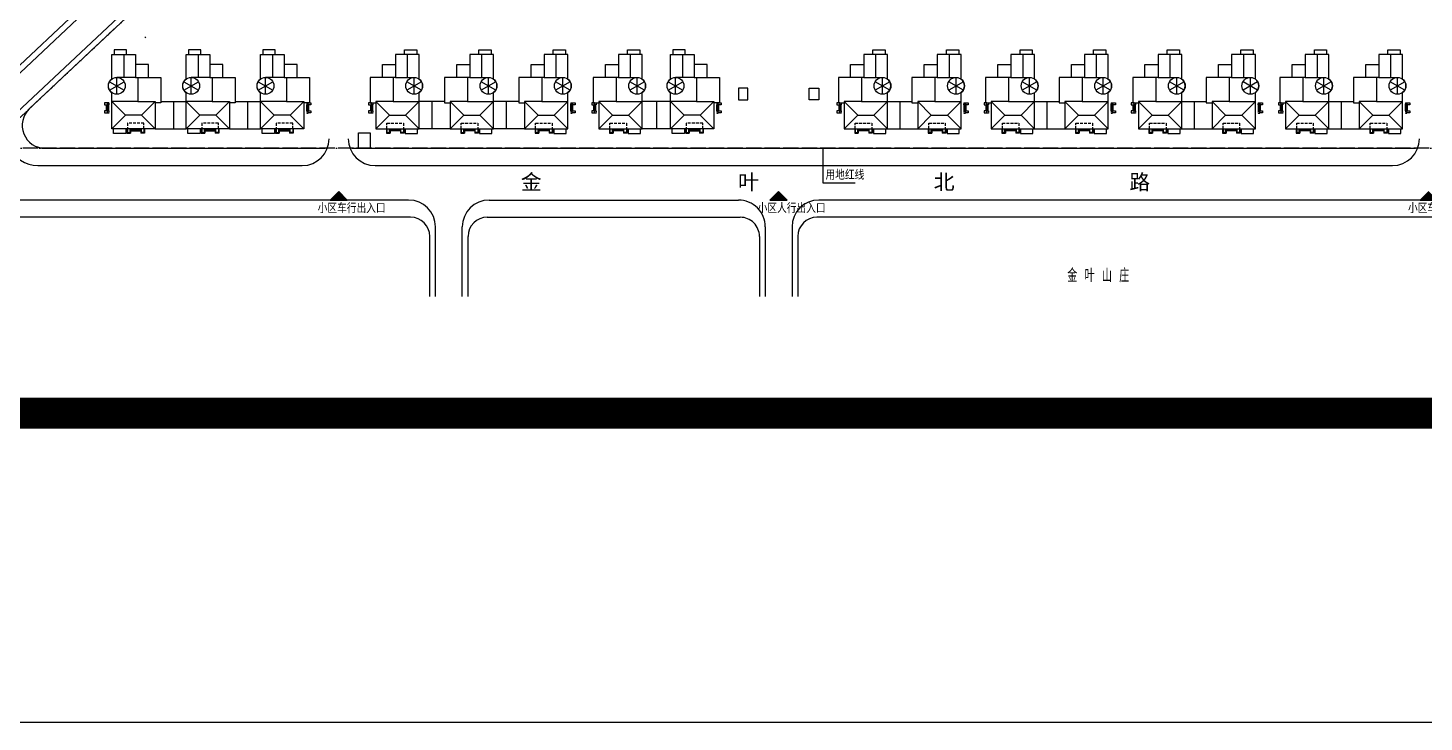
# Model space of a CAD drawing. Extents: x -34815 to 81416, y -425322 to 67478.
# Drawn here: x 878 to 5394, y -249522 to -247275 of the extents above; entities that cross this region are included whole.
import ezdxf

# ---------------------------------------------------------------- set-up
doc = ezdxf.new("R2010")
doc.units = 0
doc.header["$LTSCALE"] = 1000
doc.header["$MEASUREMENT"] = 0
doc.linetypes.add('DASH', pattern=[0.35, 0.25, -0.1])
doc.linetypes.add('DOTE', pattern=[2.42, 2, -0.2, 0.02, -0.2])
doc.layers.add('PUB_TITLE', color=7, linetype='Continuous')
doc.layers.add('坯担层', color=7, linetype='Continuous')
doc.layers.add('WALL', color=2, linetype='Continuous', lineweight=25)
doc.styles.add('_TCH_DIM', font='SIMPLEX', dxfattribs={"bigfont": 'GBCBIG'})
doc.styles.get("Standard").update_dxf_attribs({"font": 'gbenor.shx', "bigfont": 'gbcbig.shx'})
doc.styles.add('宋体', font='', dxfattribs={"width": 0.666667})
doc.styles.get('宋体').set_extended_font_data('SimSun')

# ---------------------------------------------------------------- blocks, each defined once
blk = doc.blocks.new('A1100图框')
at = {"layer": 'PUB_TITLE'}
blk.add_lwpolyline([(-2684, 8078), (81416, 8078), (81416, 67478), (-2684, 67478)], close=True, dxfattribs=at)
at = {"layer": 'PUB_TITLE', "const_width": 100}
blk.add_lwpolyline([(-184, 9078), (80416, 9078), (80416, 66478), (-184, 66478)], close=True, dxfattribs=at)
blk = doc.blocks.new('jhjuuoiuo')
at = {"linetype": 'Continuous'}
for points in [[(270860, 250437), (268610, 248187), (273110, 248187)], [(385660, 250437), (383410, 248187), (387910, 248187)], [(555360, 250437), (553110, 248187), (557610, 248187)]]:
    blk.add_hatch(color=9, dxfattribs=at).paths.add_polyline_path(points)
at = {"color": 1, "linetype": 'DOTE', "ltscale": 2}
for p, q in [((179160, 261687), (282367, 358774)), ((642529, 261687), (179160, 261687))]:
    blk.add_line(p, q, dxfattribs=at)
at = {"color": 9, "linetype": 'Continuous'}
for p, q in [((280205, 358737), (186885, 271013)), ((282367, 358774), (190174, 272057)), ((164271, 259360), (265568, 354650)), ((164555, 261687), (264540, 355743)), ((220417, 290763), (220312, 290500)), ((194285, 261687), (267360, 261687)), ((274360, 261687), (551860, 261687)), ((397193, 261687), (397193, 252687)), ((192367, 257187), (261360, 257187)), ((280360, 257187), (545860, 257187)), ((397193, 252687), (405607, 252687)), ((289123, 248187), (129880, 248187)), ((270860, 250437), (268610, 248187)), ((268610, 248187), (273110, 248187)), ((270860, 250437), (273110, 248187)), ((310123, 248187), (375160, 248187)), ((385660, 250437), (383410, 248187)), ((383410, 248187), (387910, 248187)), ((385660, 250437), (387910, 248187)), ((561909, 248187), (396160, 248187)), ((555360, 250437), (553110, 248187)), ((553110, 248187), (557610, 248187)), ((289623, 243687), (129880, 243687)), ((296123, 222973), (296123, 241187)), ((303123, 222973), (303123, 241187)), ((309623, 243687), (375660, 243687)), ((382160, 241187), (382160, 222973)), ((389160, 241187), (389160, 222973)), ((562409, 243687), (395660, 243687)), ((294623, 222973), (294623, 238687)), ((304623, 222973), (304623, 238687)), ((380660, 238687), (380660, 222973)), ((390660, 238687), (390660, 222973))]:
    blk.add_line(p, q, dxfattribs=at)
for centre, radius, start, end in [((192367, 265187), 8000, 133.25285, 270.00001), ((194285, 267687), 6000, 133.25, 270), ((261360, 264187), 7000, 270, 360), ((280360, 264187), 7000, 180, 270), ((545860, 264187), 7000, 270, 360), ((289123, 241187), 7000, 360, 90), ((310123, 241187), 7000, 90, 180), ((375160, 241187), 7000, 359.99997, 90.00001), ((396160, 241187), 7000, 90, 180), ((289623, 238687), 5000, 360, 90), ((309623, 238687), 5000, 90, 180), ((375660, 238687), 5000, 359.99997, 90.00001), ((395660, 238687), 5000, 90, 180)]:
    blk.add_arc(centre, radius, start, end, dxfattribs=at)
at = {"layer": 'WALL', "color": 5}
for p, q in [((377660, 277376), (375160, 277376)), ((375160, 277376), (375160, 274376)), ((377660, 274376), (377660, 277376)), ((393660, 274376), (393660, 277376)), ((393660, 277376), (396160, 277376)), ((396160, 277376), (396160, 274376)), ((211660, 273887), (215210, 270337)), ((222960, 273887), (219410, 270337)), ((231060, 273887), (234610, 270337)), ((242360, 273887), (238810, 270337)), ((250460, 273887), (254010, 270337)), ((261760, 273887), (258210, 270337)), ((280560, 273887), (284110, 270337)), ((291860, 273887), (288310, 270337)), ((299960, 273887), (303510, 270337)), ((311260, 273887), (307710, 270337)), ((319360, 273887), (322910, 270337)), ((330660, 273887), (327110, 270337)), ((338760, 273887), (342310, 270337)), ((350060, 273887), (346510, 270337)), ((357460, 273887), (361010, 270337)), ((368760, 273887), (365210, 270337)), ((375160, 274376), (377660, 274376)), ((396160, 274376), (393660, 274376)), ((402760, 273887), (406310, 270337)), ((414060, 273887), (410510, 270337)), ((421960, 273887), (425510, 270337)), ((433260, 273887), (429710, 270337)), ((441160, 273887), (444710, 270337)), ((452460, 273887), (448910, 270337)), ((460360, 273887), (463910, 270337)), ((471660, 273887), (468110, 270337)), ((479560, 273887), (483110, 270337)), ((490860, 273887), (487310, 270337)), ((498760, 273887), (502310, 270337)), ((510060, 273887), (506510, 270337)), ((517960, 273887), (521510, 270337)), ((529260, 273887), (525710, 270337)), ((537160, 273887), (540710, 270337)), ((548460, 273887), (544910, 270337)), ((210510, 271437), (209780, 271437)), ((210320, 271437), (210320, 273037)), ((210590, 271437), (210590, 273037)), ((210860, 271437), (210860, 273037)), ((211660, 266787), (215210, 270337)), ((222960, 266787), (219410, 270337)), ((231060, 266787), (234610, 270337)), ((242360, 266787), (238810, 270337)), ((250460, 266787), (254010, 270337)), ((261760, 266787), (258210, 270337)), ((262560, 271437), (262560, 273037)), ((262830, 271437), (262830, 273037)), ((262910, 271437), (263640, 271437)), ((263100, 271437), (263100, 273037)), ((279410, 271437), (278680, 271437)), ((279220, 271437), (279220, 273037)), ((279490, 271437), (279490, 273037)), ((279760, 271437), (279760, 273037)), ((280560, 266787), (284110, 270337)), ((291860, 266787), (288310, 270337)), ((299960, 266787), (303510, 270337)), ((311260, 266787), (307710, 270337)), ((319360, 266787), (322910, 270337)), ((330660, 266787), (327110, 270337)), ((331460, 271437), (331460, 273037)), ((331730, 271437), (331730, 273037)), ((331810, 271437), (332540, 271437)), ((332000, 271437), (332000, 273037)), ((337610, 271437), (336880, 271437)), ((337420, 271437), (337420, 273037)), ((337690, 271437), (337690, 273037)), ((337960, 271437), (337960, 273037)), ((338760, 266787), (342310, 270337)), ((350060, 266787), (346510, 270337)), ((357460, 266787), (361010, 270337)), ((368760, 266787), (365210, 270337)), ((369560, 271437), (369560, 273037)), ((369830, 271437), (369830, 273037)), ((369910, 271437), (370640, 271437)), ((370100, 271437), (370100, 273037)), ((401610, 271437), (400880, 271437)), ((401420, 271437), (401420, 273037)), ((401690, 271437), (401690, 273037)), ((401960, 271437), (401960, 273037)), ((402760, 266787), (406310, 270337)), ((414060, 266787), (410510, 270337)), ((421960, 266787), (425510, 270337)), ((433260, 266787), (429710, 270337)), ((434060, 271437), (434060, 273037)), ((434330, 271437), (434330, 273037)), ((434410, 271437), (435140, 271437)), ((434600, 271437), (434600, 273037)), ((440010, 271437), (439280, 271437)), ((439820, 271437), (439820, 273037)), ((440090, 271437), (440090, 273037)), ((440360, 271437), (440360, 273037)), ((441160, 266787), (444710, 270337)), ((452460, 266787), (448910, 270337)), ((460360, 266787), (463910, 270337)), ((471660, 266787), (468110, 270337)), ((472460, 271437), (472460, 273037)), ((472730, 271437), (472730, 273037)), ((472810, 271437), (473540, 271437)), ((473000, 271437), (473000, 273037)), ((478410, 271437), (477680, 271437)), ((478220, 271437), (478220, 273037)), ((478490, 271437), (478490, 273037)), ((478760, 271437), (478760, 273037)), ((479560, 266787), (483110, 270337)), ((490860, 266787), (487310, 270337)), ((498760, 266787), (502310, 270337)), ((510060, 266787), (506510, 270337)), ((510860, 271437), (510860, 273037)), ((511130, 271437), (511130, 273037)), ((511210, 271437), (511940, 271437)), ((511400, 271437), (511400, 273037)), ((516810, 271437), (516080, 271437)), ((516620, 271437), (516620, 273037)), ((516890, 271437), (516890, 273037)), ((517160, 271437), (517160, 273037)), ((517960, 266787), (521510, 270337)), ((529260, 266787), (525710, 270337)), ((537160, 266787), (540710, 270337)), ((548460, 266787), (544910, 270337)), ((549260, 271437), (549260, 273037)), ((549530, 271437), (549530, 273037)), ((549610, 271437), (550340, 271437)), ((549800, 271437), (549800, 273037)), ((216560, 266787), (216560, 265677)), ((219260, 266787), (219260, 265677)), ((235960, 266787), (235960, 265677)), ((238660, 266787), (238660, 265677)), ((255360, 266787), (255360, 265677)), ((258060, 266787), (258060, 265677)), ((284260, 266787), (284260, 265677)), ((286960, 266787), (286960, 265677)), ((303660, 266787), (303660, 265677)), ((306360, 266787), (306360, 265677)), ((323060, 266787), (323060, 265677)), ((325760, 266787), (325760, 265677)), ((342460, 266787), (342460, 265677)), ((345160, 266787), (345160, 265677)), ((362360, 266787), (362360, 265677)), ((365060, 266787), (365060, 265677)), ((406460, 266787), (406460, 265677)), ((409160, 266787), (409160, 265677)), ((425660, 266787), (425660, 265677)), ((428360, 266787), (428360, 265677)), ((444860, 266787), (444860, 265677)), ((447560, 266787), (447560, 265677)), ((464060, 266787), (464060, 265677)), ((466760, 266787), (466760, 265677)), ((483260, 266787), (483260, 265677)), ((485960, 266787), (485960, 265677)), ((502460, 266787), (502460, 265677)), ((505160, 266787), (505160, 265677)), ((521660, 266787), (521660, 265677)), ((524360, 266787), (524360, 265677)), ((540860, 266787), (540860, 265677)), ((543560, 266787), (543560, 265677)), ((276060, 261687), (276060, 265687)), ((276060, 265687), (279060, 265687)), ((279060, 265687), (279060, 261687)), ((279060, 261687), (276060, 261687))]:
    blk.add_line(p, q, dxfattribs=at)
for points in [[(218460, 280187), (218460, 273887), (222960, 273887), (222960, 266787), (211660, 266787), (211660, 276212, -0.5070926), (211660, 279761), (211660, 286187), (217860, 286187), (217860, 280187), (218460, 280187)], [(211660, 286187), (217860, 286187), (217860, 280187), (224460, 280187), (224460, 273537), (222960, 273537), (222960, 266787), (211660, 266787), (211660, 276212, -0.5070926), (211660, 279761), (211660, 286187)], [(237860, 280187), (237860, 273887), (242360, 273887), (242360, 266787), (231060, 266787), (231060, 276212, -0.5070926), (231060, 279761), (231060, 286187), (237260, 286187), (237260, 280187), (237860, 280187)], [(231060, 286187), (237260, 286187), (237260, 280187), (243860, 280187), (243860, 273537), (242360, 273537), (242360, 266787), (231060, 266787), (231060, 276212, -0.5070926), (231060, 279761), (231060, 286187)], [(257260, 280187), (257260, 273887), (261760, 273887), (261760, 266787), (250460, 266787), (250460, 276212, -0.5070926), (250460, 279761), (250460, 286187), (256660, 286187), (256660, 280187), (257260, 280187)], [(250460, 286187), (256660, 286187), (256660, 280187), (263260, 280187), (263260, 273537), (261760, 273537), (261760, 266787), (250460, 266787), (250460, 276212, -0.5070926), (250460, 279761), (250460, 286187)], [(291860, 286187), (285660, 286187), (285660, 280187), (279060, 280187), (279060, 273537), (280560, 273537), (280560, 266787), (291860, 266787), (291860, 276212, 0.5070926), (291860, 279761), (291860, 286187)], [(285060, 280187), (285060, 273887), (280560, 273887), (280560, 266787), (291860, 266787), (291860, 276212, 0.5070926), (291860, 279761), (291860, 286187), (285660, 286187), (285660, 280187), (285060, 280187)], [(311260, 286187), (305060, 286187), (305060, 280187), (298460, 280187), (298460, 273537), (299960, 273537), (299960, 266787), (311260, 266787), (311260, 276212, 0.5070926), (311260, 279761), (311260, 286187)], [(304460, 280187), (304460, 273887), (299960, 273887), (299960, 266787), (311260, 266787), (311260, 276212, 0.5070926), (311260, 279761), (311260, 286187), (305060, 286187), (305060, 280187), (304460, 280187)], [(330660, 286187), (324460, 286187), (324460, 280187), (317860, 280187), (317860, 273537), (319360, 273537), (319360, 266787), (330660, 266787), (330660, 276212, 0.5070926), (330660, 279761), (330660, 286187)], [(323860, 280187), (323860, 273887), (319360, 273887), (319360, 266787), (330660, 266787), (330660, 276212, 0.5070926), (330660, 279761), (330660, 286187), (324460, 286187), (324460, 280187), (323860, 280187)], [(350060, 286187), (343860, 286187), (343860, 280187), (337260, 280187), (337260, 273537), (338760, 273537), (338760, 266787), (350060, 266787), (350060, 276212, 0.5070926), (350060, 279761), (350060, 286187)], [(343260, 280187), (343260, 273887), (338760, 273887), (338760, 266787), (350060, 266787), (350060, 276212, 0.5070926), (350060, 279761), (350060, 286187), (343860, 286187), (343860, 280187), (343260, 280187)], [(364260, 280187), (364260, 273887), (368760, 273887), (368760, 266787), (357460, 266787), (357460, 276212, -0.5070926), (357460, 279761), (357460, 286187), (363660, 286187), (363660, 280187), (364260, 280187)], [(357460, 286187), (363660, 286187), (363660, 280187), (370260, 280187), (370260, 273537), (368760, 273537), (368760, 266787), (357460, 266787), (357460, 276212, -0.5070926), (357460, 279761), (357460, 286187)], [(414060, 286187), (407860, 286187), (407860, 280187), (401260, 280187), (401260, 273537), (402760, 273537), (402760, 266787), (414060, 266787), (414060, 276212, 0.5070926), (414060, 279761), (414060, 286187)], [(407260, 280187), (407260, 273887), (402760, 273887), (402760, 266787), (414060, 266787), (414060, 276212, 0.5070926), (414060, 279761), (414060, 286187), (407860, 286187), (407860, 280187), (407260, 280187)], [(433260, 286187), (427060, 286187), (427060, 280187), (420460, 280187), (420460, 273537), (421960, 273537), (421960, 266787), (433260, 266787), (433260, 276212, 0.5070926), (433260, 279761), (433260, 286187)], [(426460, 280187), (426460, 273887), (421960, 273887), (421960, 266787), (433260, 266787), (433260, 276212, 0.5070926), (433260, 279761), (433260, 286187), (427060, 286187), (427060, 280187), (426460, 280187)], [(452460, 286187), (446260, 286187), (446260, 280187), (439660, 280187), (439660, 273537), (441160, 273537), (441160, 266787), (452460, 266787), (452460, 276212, 0.5070926), (452460, 279761), (452460, 286187)], [(445660, 280187), (445660, 273887), (441160, 273887), (441160, 266787), (452460, 266787), (452460, 276212, 0.5070926), (452460, 279761), (452460, 286187), (446260, 286187), (446260, 280187), (445660, 280187)], [(471660, 286187), (465460, 286187), (465460, 280187), (458860, 280187), (458860, 273537), (460360, 273537), (460360, 266787), (471660, 266787), (471660, 276212, 0.5070926), (471660, 279761), (471660, 286187)], [(464860, 280187), (464860, 273887), (460360, 273887), (460360, 266787), (471660, 266787), (471660, 276212, 0.5070926), (471660, 279761), (471660, 286187), (465460, 286187), (465460, 280187), (464860, 280187)], [(490860, 286187), (484660, 286187), (484660, 280187), (478060, 280187), (478060, 273537), (479560, 273537), (479560, 266787), (490860, 266787), (490860, 276212, 0.5070926), (490860, 279761), (490860, 286187)], [(484060, 280187), (484060, 273887), (479560, 273887), (479560, 266787), (490860, 266787), (490860, 276212, 0.5070926), (490860, 279761), (490860, 286187), (484660, 286187), (484660, 280187), (484060, 280187)], [(510060, 286187), (503860, 286187), (503860, 280187), (497260, 280187), (497260, 273537), (498760, 273537), (498760, 266787), (510060, 266787), (510060, 276212, 0.5070926), (510060, 279761), (510060, 286187)], [(503260, 280187), (503260, 273887), (498760, 273887), (498760, 266787), (510060, 266787), (510060, 276212, 0.5070926), (510060, 279761), (510060, 286187), (503860, 286187), (503860, 280187), (503260, 280187)], [(529260, 286187), (523060, 286187), (523060, 280187), (516460, 280187), (516460, 273537), (517960, 273537), (517960, 266787), (529260, 266787), (529260, 276212, 0.5070926), (529260, 279761), (529260, 286187)], [(522460, 280187), (522460, 273887), (517960, 273887), (517960, 266787), (529260, 266787), (529260, 276212, 0.5070926), (529260, 279761), (529260, 286187), (523060, 286187), (523060, 280187), (522460, 280187)], [(548460, 286187), (542260, 286187), (542260, 280187), (535660, 280187), (535660, 273537), (537160, 273537), (537160, 266787), (548460, 266787), (548460, 276212, 0.5070926), (548460, 279761), (548460, 286187)], [(541660, 280187), (541660, 273887), (537160, 273887), (537160, 266787), (548460, 266787), (548460, 276212, 0.5070926), (548460, 279761), (548460, 286187), (542260, 286187), (542260, 280187), (541660, 280187)]]:
    blk.add_lwpolyline(points, format="xyb", dxfattribs=at)
for points in [[(217860, 286187), (217860, 280187), (224460, 280187), (224460, 273537), (222960, 273537), (222960, 266787), (211660, 266787), (211660, 276212, -0.5070926), (211660, 279761), (211660, 286187)], [(237260, 286187), (237260, 280187), (243860, 280187), (243860, 273537), (242360, 273537), (242360, 266787), (231060, 266787), (231060, 276212, -0.5070926), (231060, 279761), (231060, 286187)], [(256660, 286187), (256660, 280187), (263260, 280187), (263260, 273537), (261760, 273537), (261760, 266787), (250460, 266787), (250460, 276212, -0.5070926), (250460, 279761), (250460, 286187)], [(285660, 286187), (285660, 280187), (279060, 280187), (279060, 273537), (280560, 273537), (280560, 266787), (291860, 266787), (291860, 276212, 0.5070926), (291860, 279761), (291860, 286187)], [(305060, 286187), (305060, 280187), (298460, 280187), (298460, 273537), (299960, 273537), (299960, 266787), (311260, 266787), (311260, 276212, 0.5070926), (311260, 279761), (311260, 286187)], [(324460, 286187), (324460, 280187), (317860, 280187), (317860, 273537), (319360, 273537), (319360, 266787), (330660, 266787), (330660, 276212, 0.5070926), (330660, 279761), (330660, 286187)], [(343860, 286187), (343860, 280187), (337260, 280187), (337260, 273537), (338760, 273537), (338760, 266787), (350060, 266787), (350060, 276212, 0.5070926), (350060, 279761), (350060, 286187)], [(363660, 286187), (363660, 280187), (370260, 280187), (370260, 273537), (368760, 273537), (368760, 266787), (357460, 266787), (357460, 276212, -0.5070926), (357460, 279761), (357460, 286187)], [(407860, 286187), (407860, 280187), (401260, 280187), (401260, 273537), (402760, 273537), (402760, 266787), (414060, 266787), (414060, 276212, 0.5070926), (414060, 279761), (414060, 286187)], [(427060, 286187), (427060, 280187), (420460, 280187), (420460, 273537), (421960, 273537), (421960, 266787), (433260, 266787), (433260, 276212, 0.5070926), (433260, 279761), (433260, 286187)], [(446260, 286187), (446260, 280187), (439660, 280187), (439660, 273537), (441160, 273537), (441160, 266787), (452460, 266787), (452460, 276212, 0.5070926), (452460, 279761), (452460, 286187)], [(465460, 286187), (465460, 280187), (458860, 280187), (458860, 273537), (460360, 273537), (460360, 266787), (471660, 266787), (471660, 276212, 0.5070926), (471660, 279761), (471660, 286187)], [(484660, 286187), (484660, 280187), (478060, 280187), (478060, 273537), (479560, 273537), (479560, 266787), (490860, 266787), (490860, 276212, 0.5070926), (490860, 279761), (490860, 286187)], [(503860, 286187), (503860, 280187), (497260, 280187), (497260, 273537), (498760, 273537), (498760, 266787), (510060, 266787), (510060, 276212, 0.5070926), (510060, 279761), (510060, 286187)], [(523060, 286187), (523060, 280187), (516460, 280187), (516460, 273537), (517960, 273537), (517960, 266787), (529260, 266787), (529260, 276212, 0.5070926), (529260, 279761), (529260, 286187)], [(542260, 286187), (542260, 280187), (535660, 280187), (535660, 273537), (537160, 273537), (537160, 266787), (548460, 266787), (548460, 276212, 0.5070926), (548460, 279761), (548460, 286187)]]:
    blk.add_lwpolyline(points, format="xyb", close=True, dxfattribs=at)
at = {"layer": 'WALL', "color": 5, "flags": 128}
for points in [[(215460, 286187), (215460, 287387), (212260, 287387), (212260, 286187)], [(214760, 286187), (214760, 280187)], [(234860, 286187), (234860, 287387), (231660, 287387), (231660, 286187)], [(234160, 286187), (234160, 280187)], [(254260, 286187), (254260, 287387), (251060, 287387), (251060, 286187)], [(253560, 286187), (253560, 280187)], [(221260, 280187), (221260, 283587), (217860, 283587)], [(240660, 280187), (240660, 283587), (237260, 283587)], [(260060, 280187), (260060, 283587), (256660, 283587)], [(211055, 276887), (214866, 279087)], [(211055, 279087), (214866, 276887)], [(217860, 280187), (212960, 280187)], [(212960, 275787), (212960, 280187)], [(230455, 276887), (234266, 279087)], [(230455, 279087), (234266, 276887)], [(237260, 280187), (232360, 280187)], [(232360, 275787), (232360, 280187)], [(249855, 276887), (253666, 279087)], [(249855, 279087), (253666, 276887)], [(256660, 280187), (251760, 280187)], [(251760, 275787), (251760, 280187)], [(210910, 273537), (210910, 273587), (210510, 273587), (210510, 273037), (210910, 273037), (210910, 273337)], [(210910, 273537), (210910, 273037), (210510, 273037), (210510, 273537)], [(218460, 273887), (211660, 273887)], [(237860, 273887), (231060, 273887)], [(257260, 273887), (250460, 273887)], [(262510, 273537), (262510, 273037), (262910, 273037), (262910, 273537)], [(210910, 270937), (210910, 270887), (210510, 270887), (210510, 271437), (210910, 271437), (210910, 271137)], [(219410, 270337), (215210, 270337)], [(238810, 270337), (234610, 270337)], [(258210, 270337), (254010, 270337)], [(262510, 270937), (262510, 270887), (262910, 270887), (262910, 271437), (262510, 271437), (262510, 271137)], [(215319, 266787), (215319, 265587), (212119, 265587), (212119, 266787)], [(234719, 266787), (234719, 265587), (231519, 265587), (231519, 266787)], [(254119, 266787), (254119, 265587), (250919, 265587), (250919, 266787)]]:
    blk.add_lwpolyline(points, dxfattribs=at)
at = {"layer": 'WALL', "color": 5}
for points in [[(288060, 286187), (288060, 287387), (291260, 287387), (291260, 286187)], [(288760, 286187), (288760, 280187)], [(307460, 286187), (307460, 287387), (310660, 287387), (310660, 286187)], [(308160, 286187), (308160, 280187)], [(326860, 286187), (326860, 287387), (330060, 287387), (330060, 286187)], [(327560, 286187), (327560, 280187)], [(346260, 286187), (346260, 287387), (349460, 287387), (349460, 286187)], [(346960, 286187), (346960, 280187)], [(361260, 286187), (361260, 287387), (358060, 287387), (358060, 286187)], [(360560, 286187), (360560, 280187)], [(410260, 286187), (410260, 287387), (413460, 287387), (413460, 286187)], [(410960, 286187), (410960, 280187)], [(429460, 286187), (429460, 287387), (432660, 287387), (432660, 286187)], [(430160, 286187), (430160, 280187)], [(448660, 286187), (448660, 287387), (451860, 287387), (451860, 286187)], [(449360, 286187), (449360, 280187)], [(467860, 286187), (467860, 287387), (471060, 287387), (471060, 286187)], [(468560, 286187), (468560, 280187)], [(487060, 286187), (487060, 287387), (490260, 287387), (490260, 286187)], [(487760, 286187), (487760, 280187)], [(506260, 286187), (506260, 287387), (509460, 287387), (509460, 286187)], [(506960, 286187), (506960, 280187)], [(525460, 286187), (525460, 287387), (528660, 287387), (528660, 286187)], [(526160, 286187), (526160, 280187)], [(544660, 286187), (544660, 287387), (547860, 287387), (547860, 286187)], [(545360, 286187), (545360, 280187)], [(282260, 280187), (282260, 283587), (285660, 283587)], [(301660, 280187), (301660, 283587), (305060, 283587)], [(321060, 280187), (321060, 283587), (324460, 283587)], [(340460, 280187), (340460, 283587), (343860, 283587)], [(367060, 280187), (367060, 283587), (363660, 283587)], [(404460, 280187), (404460, 283587), (407860, 283587)], [(423660, 280187), (423660, 283587), (427060, 283587)], [(442860, 280187), (442860, 283587), (446260, 283587)], [(462060, 280187), (462060, 283587), (465460, 283587)], [(481260, 280187), (481260, 283587), (484660, 283587)], [(500460, 280187), (500460, 283587), (503860, 283587)], [(519660, 280187), (519660, 283587), (523060, 283587)], [(538860, 280187), (538860, 283587), (542260, 283587)], [(285660, 280187), (290560, 280187)], [(292466, 276887), (288655, 279087)], [(292466, 279087), (288655, 276887)], [(290560, 275787), (290560, 280187)], [(305060, 280187), (309960, 280187)], [(311866, 276887), (308055, 279087)], [(311866, 279087), (308055, 276887)], [(309960, 275787), (309960, 280187)], [(324460, 280187), (329360, 280187)], [(331266, 276887), (327455, 279087)], [(331266, 279087), (327455, 276887)], [(329360, 275787), (329360, 280187)], [(343860, 280187), (348760, 280187)], [(350666, 276887), (346855, 279087)], [(350666, 279087), (346855, 276887)], [(348760, 275787), (348760, 280187)], [(356855, 276887), (360666, 279087)], [(356855, 279087), (360666, 276887)], [(363660, 280187), (358760, 280187)], [(358760, 275787), (358760, 280187)], [(407860, 280187), (412760, 280187)], [(414666, 276887), (410855, 279087)], [(414666, 279087), (410855, 276887)], [(412760, 275787), (412760, 280187)], [(427060, 280187), (431960, 280187)], [(433866, 276887), (430055, 279087)], [(433866, 279087), (430055, 276887)], [(431960, 275787), (431960, 280187)], [(446260, 280187), (451160, 280187)], [(453066, 276887), (449255, 279087)], [(453066, 279087), (449255, 276887)], [(451160, 275787), (451160, 280187)], [(465460, 280187), (470360, 280187)], [(472266, 276887), (468455, 279087)], [(472266, 279087), (468455, 276887)], [(470360, 275787), (470360, 280187)], [(484660, 280187), (489560, 280187)], [(491466, 276887), (487655, 279087)], [(491466, 279087), (487655, 276887)], [(489560, 275787), (489560, 280187)], [(503860, 280187), (508760, 280187)], [(510666, 276887), (506855, 279087)], [(510666, 279087), (506855, 276887)], [(508760, 275787), (508760, 280187)], [(523060, 280187), (527960, 280187)], [(529866, 276887), (526055, 279087)], [(529866, 279087), (526055, 276887)], [(527960, 275787), (527960, 280187)], [(542260, 280187), (547160, 280187)], [(549066, 276887), (545255, 279087)], [(549066, 279087), (545255, 276887)], [(547160, 275787), (547160, 280187)], [(224460, 273887), (231060, 273887)], [(227760, 273887), (227760, 266787)], [(243860, 273887), (250460, 273887)], [(247110, 273887), (247110, 266787)], [(279810, 273537), (279810, 273037), (279410, 273037), (279410, 273537)], [(285060, 273887), (291860, 273887)], [(298460, 273887), (291860, 273887)], [(295210, 273887), (295210, 266787)], [(304460, 273887), (311260, 273887)], [(317860, 273887), (311260, 273887)], [(314560, 273887), (314560, 266787)], [(323860, 273887), (330660, 273887)], [(331410, 273537), (331410, 273587), (331810, 273587), (331810, 273037), (331410, 273037), (331410, 273337)], [(331410, 273537), (331410, 273037), (331810, 273037), (331810, 273537)], [(338010, 273537), (338010, 273037), (337610, 273037), (337610, 273537)], [(343260, 273887), (350060, 273887)], [(357460, 273887), (350060, 273887)], [(353760, 273887), (353760, 266787)], [(364260, 273887), (357460, 273887)], [(369510, 273537), (369510, 273037), (369910, 273037), (369910, 273537)], [(402010, 273537), (402010, 273037), (401610, 273037), (401610, 273537)], [(407260, 273887), (414060, 273887)], [(414060, 273887), (420460, 273887)], [(417260, 273887), (417260, 266787)], [(426460, 273887), (433260, 273887)], [(434010, 273537), (434010, 273587), (434410, 273587), (434410, 273037), (434010, 273037), (434010, 273337)], [(434010, 273537), (434010, 273037), (434410, 273037), (434410, 273537)], [(440410, 273537), (440410, 273037), (440010, 273037), (440010, 273537)], [(445660, 273887), (452460, 273887)], [(452460, 273887), (458860, 273887)], [(455660, 273887), (455660, 266787)], [(464860, 273887), (471660, 273887)], [(472410, 273537), (472410, 273587), (472810, 273587), (472810, 273037), (472410, 273037), (472410, 273337)], [(472410, 273537), (472410, 273037), (472810, 273037), (472810, 273537)], [(478810, 273537), (478810, 273037), (478410, 273037), (478410, 273537)], [(484060, 273887), (490860, 273887)], [(490860, 273887), (497260, 273887)], [(494060, 273887), (494060, 266787)], [(503260, 273887), (510060, 273887)], [(510810, 273537), (510810, 273587), (511210, 273587), (511210, 273037), (510810, 273037), (510810, 273337)], [(510810, 273537), (510810, 273037), (511210, 273037), (511210, 273537)], [(517210, 273537), (517210, 273037), (516810, 273037), (516810, 273537)], [(522460, 273887), (529260, 273887)], [(529260, 273887), (535660, 273887)], [(532460, 273887), (532460, 266787)], [(541660, 273887), (548460, 273887)], [(549210, 273537), (549210, 273587), (549610, 273587), (549610, 273037), (549210, 273037), (549210, 273337)], [(549210, 273537), (549210, 273037), (549610, 273037), (549610, 273537)], [(279810, 270937), (279810, 270887), (279410, 270887), (279410, 271437), (279810, 271437), (279810, 271137)], [(284110, 270337), (288310, 270337)], [(303510, 270337), (307710, 270337)], [(322910, 270337), (327110, 270337)], [(331410, 270937), (331410, 270887), (331810, 270887), (331810, 271437), (331410, 271437), (331410, 271137)], [(338010, 270937), (338010, 270887), (337610, 270887), (337610, 271437), (338010, 271437), (338010, 271137)], [(342310, 270337), (346510, 270337)], [(365210, 270337), (361010, 270337)], [(369510, 270937), (369510, 270887), (369910, 270887), (369910, 271437), (369510, 271437), (369510, 271137)], [(402010, 270937), (402010, 270887), (401610, 270887), (401610, 271437), (402010, 271437), (402010, 271137)], [(406310, 270337), (410510, 270337)], [(425510, 270337), (429710, 270337)], [(434010, 270937), (434010, 270887), (434410, 270887), (434410, 271437), (434010, 271437), (434010, 271137)], [(440410, 270937), (440410, 270887), (440010, 270887), (440010, 271437), (440410, 271437), (440410, 271137)], [(444710, 270337), (448910, 270337)], [(463910, 270337), (468110, 270337)], [(472410, 270937), (472410, 270887), (472810, 270887), (472810, 271437), (472410, 271437), (472410, 271137)], [(478810, 270937), (478810, 270887), (478410, 270887), (478410, 271437), (478810, 271437), (478810, 271137)], [(483110, 270337), (487310, 270337)], [(502310, 270337), (506510, 270337)], [(510810, 270937), (510810, 270887), (511210, 270887), (511210, 271437), (510810, 271437), (510810, 271137)], [(517210, 270937), (517210, 270887), (516810, 270887), (516810, 271437), (517210, 271437), (517210, 271137)], [(521510, 270337), (525710, 270337)], [(540710, 270337), (544910, 270337)], [(549210, 270937), (549210, 270887), (549610, 270887), (549610, 271437), (549210, 271437), (549210, 271137)], [(215610, 266787), (215610, 265677), (216560, 265677)], [(215760, 266787), (215760, 265827), (216410, 265827), (216410, 266787)], [(216560, 266787), (216560, 266487), (219260, 266487), (219260, 266787)], [(216560, 266217), (219260, 266217)], [(220210, 266787), (220210, 265677), (219260, 265677)], [(220060, 266787), (220060, 265827), (219410, 265827), (219410, 266787)], [(222960, 266787), (231060, 266787)], [(235010, 266787), (235010, 265677), (235960, 265677)], [(235160, 266787), (235160, 265827), (235810, 265827), (235810, 266787)], [(235960, 266787), (235960, 266487), (238660, 266487), (238660, 266787)], [(235960, 266217), (238660, 266217)], [(239610, 266787), (239610, 265677), (238660, 265677)], [(239460, 266787), (239460, 265827), (238810, 265827), (238810, 266787)], [(242360, 266787), (250460, 266787)], [(254410, 266787), (254410, 265677), (255360, 265677)], [(254560, 266787), (254560, 265827), (255210, 265827), (255210, 266787)], [(255360, 266787), (255360, 266487), (258060, 266487), (258060, 266787)], [(255360, 266217), (258060, 266217)], [(259010, 266787), (259010, 265677), (258060, 265677)], [(258860, 266787), (258860, 265827), (258210, 265827), (258210, 266787)], [(283310, 266787), (283310, 265677), (284260, 265677)], [(283460, 266787), (283460, 265827), (284110, 265827), (284110, 266787)], [(286960, 266787), (286960, 266487), (284260, 266487), (284260, 266787)], [(286960, 266217), (284260, 266217)], [(287910, 266787), (287910, 265677), (286960, 265677)], [(287760, 266787), (287760, 265827), (287110, 265827), (287110, 266787)], [(288202, 266787), (288202, 265587), (291402, 265587), (291402, 266787)], [(299960, 266787), (291860, 266787)], [(302710, 266787), (302710, 265677), (303660, 265677)], [(302860, 266787), (302860, 265827), (303510, 265827), (303510, 266787)], [(306360, 266787), (306360, 266487), (303660, 266487), (303660, 266787)], [(306360, 266217), (303660, 266217)], [(307310, 266787), (307310, 265677), (306360, 265677)], [(307160, 266787), (307160, 265827), (306510, 265827), (306510, 266787)], [(307602, 266787), (307602, 265587), (310802, 265587), (310802, 266787)], [(319360, 266787), (311260, 266787)], [(322110, 266787), (322110, 265677), (323060, 265677)], [(322260, 266787), (322260, 265827), (322910, 265827), (322910, 266787)], [(325760, 266787), (325760, 266487), (323060, 266487), (323060, 266787)], [(325760, 266217), (323060, 266217)], [(326710, 266787), (326710, 265677), (325760, 265677)], [(326560, 266787), (326560, 265827), (325910, 265827), (325910, 266787)], [(327002, 266787), (327002, 265587), (330202, 265587), (330202, 266787)], [(341510, 266787), (341510, 265677), (342460, 265677)], [(341660, 266787), (341660, 265827), (342310, 265827), (342310, 266787)], [(345160, 266787), (345160, 266487), (342460, 266487), (342460, 266787)], [(345160, 266217), (342460, 266217)], [(346110, 266787), (346110, 265677), (345160, 265677)], [(345960, 266787), (345960, 265827), (345310, 265827), (345310, 266787)], [(346402, 266787), (346402, 265587), (349602, 265587), (349602, 266787)], [(357460, 266787), (350060, 266787)], [(361119, 266787), (361119, 265587), (357919, 265587), (357919, 266787)], [(361410, 266787), (361410, 265677), (362360, 265677)], [(361560, 266787), (361560, 265827), (362210, 265827), (362210, 266787)], [(362360, 266787), (362360, 266487), (365060, 266487), (365060, 266787)], [(362360, 266217), (365060, 266217)], [(366010, 266787), (366010, 265677), (365060, 265677)], [(365860, 266787), (365860, 265827), (365210, 265827), (365210, 266787)], [(405510, 266787), (405510, 265677), (406460, 265677)], [(405660, 266787), (405660, 265827), (406310, 265827), (406310, 266787)], [(409160, 266787), (409160, 266487), (406460, 266487), (406460, 266787)], [(409160, 266217), (406460, 266217)], [(410110, 266787), (410110, 265677), (409160, 265677)], [(409960, 266787), (409960, 265827), (409310, 265827), (409310, 266787)], [(410402, 266787), (410402, 265587), (413602, 265587), (413602, 266787)], [(414060, 266787), (421960, 266787)], [(424710, 266787), (424710, 265677), (425660, 265677)], [(424860, 266787), (424860, 265827), (425510, 265827), (425510, 266787)], [(428360, 266787), (428360, 266487), (425660, 266487), (425660, 266787)], [(428360, 266217), (425660, 266217)], [(429310, 266787), (429310, 265677), (428360, 265677)], [(429160, 266787), (429160, 265827), (428510, 265827), (428510, 266787)], [(429602, 266787), (429602, 265587), (432802, 265587), (432802, 266787)], [(443910, 266787), (443910, 265677), (444860, 265677)], [(444060, 266787), (444060, 265827), (444710, 265827), (444710, 266787)], [(447560, 266787), (447560, 266487), (444860, 266487), (444860, 266787)], [(447560, 266217), (444860, 266217)], [(448510, 266787), (448510, 265677), (447560, 265677)], [(448360, 266787), (448360, 265827), (447710, 265827), (447710, 266787)], [(448802, 266787), (448802, 265587), (452002, 265587), (452002, 266787)], [(452460, 266787), (460360, 266787)], [(463110, 266787), (463110, 265677), (464060, 265677)], [(463260, 266787), (463260, 265827), (463910, 265827), (463910, 266787)], [(466760, 266787), (466760, 266487), (464060, 266487), (464060, 266787)], [(466760, 266217), (464060, 266217)], [(467710, 266787), (467710, 265677), (466760, 265677)], [(467560, 266787), (467560, 265827), (466910, 265827), (466910, 266787)], [(468002, 266787), (468002, 265587), (471202, 265587), (471202, 266787)], [(482310, 266787), (482310, 265677), (483260, 265677)], [(482460, 266787), (482460, 265827), (483110, 265827), (483110, 266787)], [(485960, 266787), (485960, 266487), (483260, 266487), (483260, 266787)], [(485960, 266217), (483260, 266217)], [(486910, 266787), (486910, 265677), (485960, 265677)], [(486760, 266787), (486760, 265827), (486110, 265827), (486110, 266787)], [(487202, 266787), (487202, 265587), (490402, 265587), (490402, 266787)], [(490860, 266787), (498760, 266787)], [(501510, 266787), (501510, 265677), (502460, 265677)], [(501660, 266787), (501660, 265827), (502310, 265827), (502310, 266787)], [(505160, 266787), (505160, 266487), (502460, 266487), (502460, 266787)], [(505160, 266217), (502460, 266217)], [(506110, 266787), (506110, 265677), (505160, 265677)], [(505960, 266787), (505960, 265827), (505310, 265827), (505310, 266787)], [(506402, 266787), (506402, 265587), (509602, 265587), (509602, 266787)], [(520710, 266787), (520710, 265677), (521660, 265677)], [(520860, 266787), (520860, 265827), (521510, 265827), (521510, 266787)], [(524360, 266787), (524360, 266487), (521660, 266487), (521660, 266787)], [(524360, 266217), (521660, 266217)], [(525310, 266787), (525310, 265677), (524360, 265677)], [(525160, 266787), (525160, 265827), (524510, 265827), (524510, 266787)], [(525602, 266787), (525602, 265587), (528802, 265587), (528802, 266787)], [(529260, 266787), (537160, 266787)], [(539910, 266787), (539910, 265677), (540860, 265677)], [(540060, 266787), (540060, 265827), (540710, 265827), (540710, 266787)], [(543560, 266787), (543560, 266487), (540860, 266487), (540860, 266787)], [(543560, 266217), (540860, 266217)], [(544510, 266787), (544510, 265677), (543560, 265677)], [(544360, 266787), (544360, 265827), (543710, 265827), (543710, 266787)], [(544802, 266787), (544802, 265587), (548002, 265587), (548002, 266787)]]:
    blk.add_lwpolyline(points, dxfattribs=at)
for points in [[(210160, 273537), (209780, 273537), (209780, 273037), (210510, 273037), (210510, 273537)], [(263260, 273537), (263640, 273537), (263640, 273037), (262910, 273037), (262910, 273537)], [(279060, 273537), (278680, 273537), (278680, 273037), (279410, 273037), (279410, 273537)], [(332160, 273537), (332540, 273537), (332540, 273037), (331810, 273037), (331810, 273537)], [(337260, 273537), (336880, 273537), (336880, 273037), (337610, 273037), (337610, 273537)], [(370260, 273537), (370640, 273537), (370640, 273037), (369910, 273037), (369910, 273537)], [(401260, 273537), (400880, 273537), (400880, 273037), (401610, 273037), (401610, 273537)], [(434760, 273537), (435140, 273537), (435140, 273037), (434410, 273037), (434410, 273537)], [(439660, 273537), (439280, 273537), (439280, 273037), (440010, 273037), (440010, 273537)], [(473160, 273537), (473540, 273537), (473540, 273037), (472810, 273037), (472810, 273537)], [(478060, 273537), (477680, 273537), (477680, 273037), (478410, 273037), (478410, 273537)], [(511560, 273537), (511940, 273537), (511940, 273037), (511210, 273037), (511210, 273537)], [(516460, 273537), (516080, 273537), (516080, 273037), (516810, 273037), (516810, 273537)], [(549960, 273537), (550340, 273537), (550340, 273037), (549610, 273037), (549610, 273537)], [(210160, 271437), (209780, 271437), (209780, 270937), (210510, 270937), (210510, 271437)], [(263260, 271437), (263640, 271437), (263640, 270937), (262910, 270937), (262910, 271437)], [(279060, 271437), (278680, 271437), (278680, 270937), (279410, 270937), (279410, 271437)], [(332160, 271437), (332540, 271437), (332540, 270937), (331810, 270937), (331810, 271437)], [(337260, 271437), (336880, 271437), (336880, 270937), (337610, 270937), (337610, 271437)], [(370260, 271437), (370640, 271437), (370640, 270937), (369910, 270937), (369910, 271437)], [(401260, 271437), (400880, 271437), (400880, 270937), (401610, 270937), (401610, 271437)], [(434760, 271437), (435140, 271437), (435140, 270937), (434410, 270937), (434410, 271437)], [(439660, 271437), (439280, 271437), (439280, 270937), (440010, 270937), (440010, 271437)], [(473160, 271437), (473540, 271437), (473540, 270937), (472810, 270937), (472810, 271437)], [(478060, 271437), (477680, 271437), (477680, 270937), (478410, 270937), (478410, 271437)], [(511560, 271437), (511940, 271437), (511940, 270937), (511210, 270937), (511210, 271437)], [(516460, 271437), (516080, 271437), (516080, 270937), (516810, 270937), (516810, 271437)], [(549960, 271437), (550340, 271437), (550340, 270937), (549610, 270937), (549610, 271437)]]:
    blk.add_lwpolyline(points, close=True, dxfattribs=at)
at = {"layer": 'WALL', "color": 5, "linetype": 'DASH', "ltscale": 3}
for points in [[(220060, 266787), (220060, 268287), (215760, 268287), (215760, 266787)], [(239460, 266787), (239460, 268287), (235160, 268287), (235160, 266787)], [(258860, 266787), (258860, 268287), (254560, 268287), (254560, 266787)], [(283460, 266787), (283460, 268287), (287760, 268287), (287760, 266787)], [(302860, 266787), (302860, 268287), (307160, 268287), (307160, 266787)], [(322260, 266787), (322260, 268287), (326560, 268287), (326560, 266787)], [(341660, 266787), (341660, 268287), (345960, 268287), (345960, 266787)], [(365860, 266787), (365860, 268287), (361560, 268287), (361560, 266787)], [(405660, 266787), (405660, 268287), (409960, 268287), (409960, 266787)], [(424860, 266787), (424860, 268287), (429160, 268287), (429160, 266787)], [(444060, 266787), (444060, 268287), (448360, 268287), (448360, 266787)], [(463260, 266787), (463260, 268287), (467560, 268287), (467560, 266787)], [(482460, 266787), (482460, 268287), (486760, 268287), (486760, 266787)], [(501660, 266787), (501660, 268287), (505960, 268287), (505960, 266787)], [(520860, 266787), (520860, 268287), (525160, 268287), (525160, 266787)], [(540060, 266787), (540060, 268287), (544360, 268287), (544360, 266787)]]:
    blk.add_lwpolyline(points, dxfattribs=at)
at = {"layer": 'WALL', "color": 5}
for centre in [(212960, 277987), (232360, 277987), (251760, 277987), (290560, 277987), (309960, 277987), (329360, 277987), (348760, 277987), (358760, 277987), (412760, 277987), (431960, 277987), (451160, 277987), (470360, 277987), (489560, 277987), (508760, 277987), (527960, 277987), (547160, 277987)]:
    blk.add_circle(centre, 2200, dxfattribs=at)
at = {"color": 9, "linetype": 'Continuous'}
for s, height, rotation, style, p in [('金', 3987, 360, '宋体', (318390, 250904)), ('叶', 3987, 360, '宋体', (375099, 250904)), ('北', 3987, 360, '宋体', (426136, 250904)), ('路', 3987, 360, '宋体', (477174, 250904)), ('小区车行出入口', 2531.9, 0, '_TCH_DIM', (265390, 244774)), ('小区人行出入口', 2531.9, 0, '_TCH_DIM', (380190, 244774)), ('小区车行出入口', 2531.9, 0, '_TCH_DIM', (549890, 244774))]:
    blk.add_text(s, height=height, rotation=rotation, dxfattribs=dict(at, style=style)).set_placement(p)
at = {"color": 9, "linetype": 'Continuous', "style": '_TCH_DIM'}
blk.add_text('用地红线', height=2531.9, dxfattribs=at).set_placement((397894, 253474))
at = {"color": 9, "linetype": 'Continuous'}
blk.add_text('金 叶 山 庄', height=3500, rotation=360, dxfattribs=at).set_placement((460968, 226746))
blk = doc.blocks.new('区位图')
at = {"xscale": 0.01549518806859851, "yscale": 0.01549518806859851, "zscale": 0.01549518806859851}
blk.add_blockref('jhjuuoiuo', (158999.1, -172258.5), dxfattribs=at)

msp = doc.modelspace()

# ---------------------------------------------------------------- block references
msp.add_blockref('A1100图框', (0, -257600))
at = {"layer": '坯担层', "xscale": 0.7999999999883585, "yscale": 0.7999999999883585, "zscale": 0.7999999999883585}
msp.add_blockref('区位图', (-128674.1, -113102.1), dxfattribs=at)

doc.saveas('drawing.dxf')
